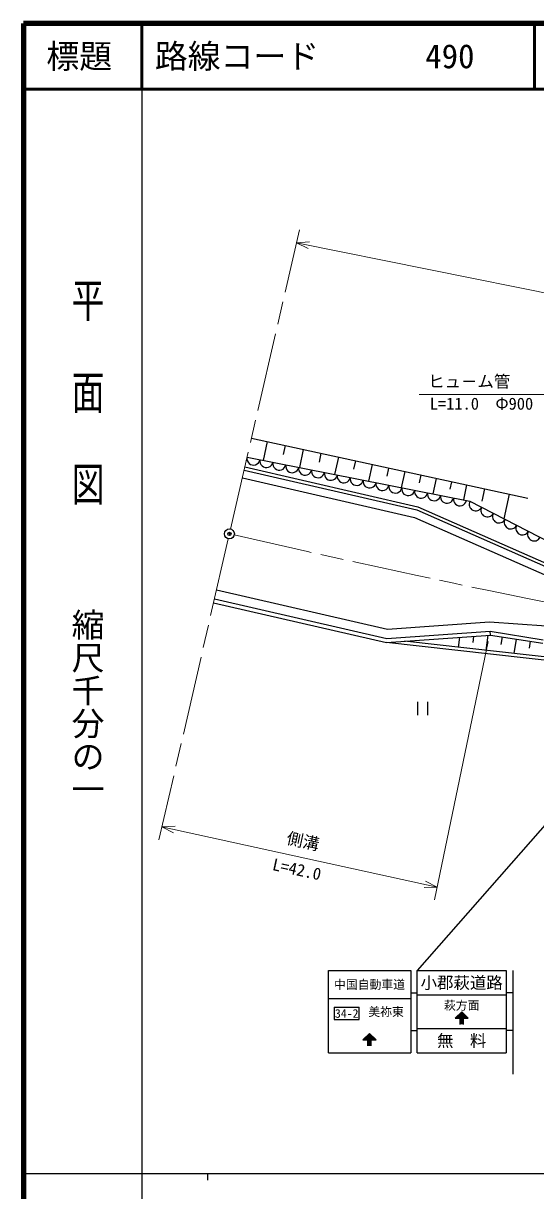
# Model space of a CAD drawing. Units: millimetres on the paper. Extents: x 40 to 680, y 20 to 380.
# Drawn here: x 40 to 117.9, y 202.4 to 380 of the extents above; entities that cross this region are included whole.
import ezdxf
from ezdxf.enums import TextEntityAlignment as Align

# ---------------------------------------------------------------- set-up
doc = ezdxf.new("R2010")
doc.units = ezdxf.units.MM
doc.header["$PDMODE"] = 32
doc.header["$PDSIZE"] = 0.5
doc.linetypes.add('CHAIN', pattern=[18.5, 12, -1.5, 3.5, -1.5])
for name, color, linetype, lineweight in [('M-BGD', 7, 'Continuous', 25), ('M-BMK', 2, 'CHAIN', 13), ('M-BMK-SRVR', 3, 'Continuous', 25), ('M-STR-HTXT', 7, 'Continuous', 13), ('M-STR-STRC', 7, 'Continuous', 25), ('M-TTL', 2, 'Continuous', 140), ('M-TTL-BAND', 7, 'Continuous', 25), ('M-TTL-LINE', 7, 'Continuous', 50)]:
    doc.layers.add(name, color=color, linetype=linetype, lineweight=lineweight)
doc.layers.add('M-OTRS', color=6, linetype='Continuous')
doc.layers.add('M-TTL-TXT', color=7, linetype='Continuous')
doc.styles.add('@ＭＳ ゴシック', font='')
doc.styles.add('ＭＳ ゴシック', font='')
doc.styles.get('@ＭＳ ゴシック').set_extended_font_data('@MS Gothic')
doc.styles.get('ＭＳ ゴシック').set_extended_font_data('MS Gothic')

msp = doc.modelspace()

# ---------------------------------------------------------------- hatches: boundary and pattern name
at = {"layer": 'M-STR-STRC'}
for points in [[(106.683, 229.628), (107.683, 228.668), (106.933, 228.668), (106.433, 228.668), (105.683, 228.668)], [(106.433, 228.668), (106.933, 228.668), (106.933, 227.708), (106.433, 227.708)], [(92.663, 226.338), (93.663, 225.378), (92.913, 225.378), (92.413, 225.378), (91.663, 225.378)], [(92.413, 225.378), (92.913, 225.378), (92.913, 224.418), (92.413, 224.418)]]:
    msp.add_hatch(color=256, dxfattribs=at).paths.add_polyline_path(points)

# ---------------------------------------------------------------- linework, layer by layer
at = {"layer": 'M-BGD'}
for p, q in [((74.699, 316.878), (116.736, 307.755)), ((77.095, 316.358), (76.478, 313.515)), ((79.837, 315.762), (79.54, 314.391)), ((82.58, 315.167), (81.984, 312.425)), ((85.273, 314.583), (84.986, 313.261)), ((74.036, 313.998), (107.926, 307.291)), ((87.917, 314.009), (87.343, 311.364)), ((90.514, 313.445), (90.237, 312.17)), ((93.065, 312.892), (92.511, 310.342)), ((73.313, 310.857), (99.502, 304.827)), ((73.582, 312.027), (99.847, 305.979)), ((73.694, 312.514), (100.005, 306.456)), ((95.569, 312.349), (95.302, 311.119)), ((98.028, 311.815), (97.495, 309.355)), ((100.444, 311.291), (100.186, 310.105)), ((102.815, 310.776), (102.301, 308.404)), ((105.144, 310.271), (104.896, 309.127)), ((107.432, 309.774), (106.935, 307.487)), ((110.173, 309.179), (109.766, 307.304)), ((107.926, 307.291), (123.413, 299.295)), ((113.923, 308.366), (113.109, 304.615)), ((99.847, 305.979), (121.135, 296.586)), ((100.005, 306.456), (121.289, 297.064)), ((99.502, 304.827), (120.953, 295.398)), ((69.386, 293.804), (95.403, 287.813)), ((68.937, 291.855), (95.248, 285.796)), ((69.072, 292.439), (95.294, 286.401)), ((95.403, 287.813), (110.91, 288.936)), ((110.91, 288.936), (119.527, 288.34)), ((95.248, 285.796), (111.054, 286.941)), ((95.294, 286.401), (111.011, 287.539)), ((125.614, 282.877), (97.966, 285.993)), ((106.211, 285.064), (106.384, 286.603)), ((108.427, 285.793), (108.536, 286.759)), ((110.426, 284.589), (110.688, 286.914)), ((111.054, 286.941), (111.011, 287.539)), ((111.011, 287.539), (119.092, 286.184)), ((111.054, 286.941), (119.009, 285.691)), ((112.831, 286.662), (112.65, 285.51)), ((114.962, 286.327), (114.615, 284.117)), ((117.094, 285.992), (116.927, 284.934)), ((125.471, 282.39), (95.248, 285.796)), ((99.982, 276.77), (99.982, 274.77)), ((101.482, 276.77), (101.482, 274.77))]:
    msp.add_line(p, q, dxfattribs=at)
for centre, start, end in [((75.017, 313.804), 168.80538, 348.80538), ((76.979, 313.416), 168.80538, 348.80538), ((78.941, 313.027), 168.80538, 348.80538), ((80.903, 312.639), 168.80538, 348.80538), ((82.865, 312.251), 168.80538, 348.80538), ((84.827, 311.863), 168.80538, 348.80538), ((86.789, 311.474), 168.80538, 348.80538), ((88.751, 311.086), 168.80538, 348.80538), ((90.712, 310.698), 168.80538, 348.80538), ((92.674, 310.309), 168.80538, 348.80538), ((94.636, 309.921), 168.80538, 348.80538), ((96.598, 309.533), 168.80538, 348.80538), ((98.56, 309.145), 168.80538, 348.80538), ((100.522, 308.756), 168.80538, 348.80538), ((102.484, 308.368), 168.80538, 348.80538), ((104.446, 307.98), 168.80538, 348.80538), ((106.408, 307.591), 168.80538, 348.80538), ((108.815, 306.832), 152.69414, 332.69414), ((110.592, 305.915), 152.69414, 332.69414), ((112.369, 304.997), 152.69414, 332.69414), ((114.146, 304.08), 152.69414, 332.69414), ((115.923, 303.162), 152.69414, 332.69414), ((117.701, 302.245), 152.69414, 332.69414)]:
    msp.add_arc(centre, 1, start, end, dxfattribs=at)
at = {"layer": 'M-BMK'}
for p, q in [((71.518, 303.061), (81.999, 348.582)), ((71.181, 301.6), (60.634, 255.796))]:
    msp.add_line(p, q, dxfattribs=at)
msp.add_arc((486.089, 2103.471), 1848.274, 257.05605, 259.88478, dxfattribs=at)
at = {"layer": 'M-BMK-SRVR'}
msp.add_circle((71.349, 302.331), 0.75, dxfattribs=at)
msp.add_point((71.349, 302.331), dxfattribs=at)
at = {"layer": 'M-OTRS'}
msp.add_point((71.349, 302.331), dxfattribs=at)
at = {"layer": 'M-STR-HTXT'}
for p, q in [((83.547, 346.756), (81.551, 346.633)), ((177.568, 327.155), (81.551, 346.633)), ((81.551, 346.633), (83.341, 345.742)), ((100.193, 323.558), (119.193, 323.558)), ((110.683, 285.949), (102.563, 246.64)), ((63.081, 257.839), (61.083, 257.745)), ((61.083, 257.745), (102.968, 248.598)), ((61.083, 257.745), (62.86, 256.827)), ((102.968, 248.598), (101.191, 249.516)), ((100.97, 248.505), (102.968, 248.598))]:
    msp.add_line(p, q, dxfattribs=at)
at = {"layer": 'M-STR-STRC'}
for p, q in [((139.889, 281.467), (99.923, 235.888)), ((86.403, 223.368), (86.403, 235.888)), ((86.403, 235.888), (98.923, 235.888)), ((98.923, 235.888), (98.923, 223.368)), ((99.923, 223.368), (99.923, 235.888)), ((99.923, 235.888), (113.443, 235.888)), ((113.443, 235.888), (113.443, 223.368)), ((114.443, 235.888), (114.443, 220.128)), ((86.403, 231.638), (98.923, 231.638)), ((98.923, 232.503), (99.923, 232.503)), ((99.923, 232.188), (113.443, 232.188)), ((114.443, 232.503), (113.443, 232.503)), ((87.275, 230.312), (87.275, 228.425)), ((87.275, 230.312), (91.105, 230.312)), ((91.105, 228.425), (91.105, 230.312)), ((105.683, 228.668), (106.683, 229.628)), ((106.683, 229.628), (107.683, 228.668)), ((87.275, 228.425), (91.105, 228.425)), ((105.683, 228.668), (107.683, 228.668)), ((106.433, 227.708), (106.433, 228.668)), ((106.933, 227.708), (106.933, 228.668)), ((91.663, 225.378), (92.663, 226.338)), ((92.663, 226.338), (93.663, 225.378)), ((98.923, 226.753), (99.923, 226.753)), ((99.923, 227.068), (113.443, 227.068)), ((114.443, 226.753), (113.443, 226.753)), ((91.663, 225.378), (93.663, 225.378)), ((92.413, 224.418), (92.413, 225.378)), ((92.913, 224.418), (92.913, 225.378)), ((86.403, 223.368), (98.923, 223.368)), ((99.923, 223.368), (113.443, 223.368))]:
    msp.add_line(p, q, dxfattribs=at)
at = {"layer": 'M-TTL'}
for p, q in [((40, 380), (40, 20)), ((680, 380), (40, 380))]:
    msp.add_line(p, q, dxfattribs=at)
at = {"layer": 'M-TTL-BAND'}
for p, q in [((58, 370), (58, 20)), ((40, 205), (579, 205)), ((68, 205), (68, 204))]:
    msp.add_line(p, q, dxfattribs=at)
at = {"layer": 'M-TTL-LINE'}
for p, q in [((58, 380), (58, 370)), ((117.75, 380), (117.75, 370)), ((40, 370), (680, 370))]:
    msp.add_line(p, q, dxfattribs=at)

# ---------------------------------------------------------------- texts
at = {"layer": 'M-STR-HTXT', "style": 'ＭＳ ゴシック'}
msp.add_text('ヒュ－ム管', height=1.833, dxfattribs=at).set_placement((101.568, 324.058), align=Align.BOTTOM_LEFT)
msp.add_text('L=11.0\u3000Φ900', height=1.833, dxfattribs=at).set_placement((109.693, 323.058), align=Align.TOP_CENTER)
msp.add_text('側溝', height=1.833, rotation=347.681, dxfattribs=at).set_placement((82.239, 254.149), align=Align.BOTTOM_CENTER)
at = {"layer": 'M-STR-HTXT', "style": '@ＭＳ ゴシック'}
msp.add_text('L=42.0', height=1.833, rotation=347.681, dxfattribs=at).set_placement((81.812, 252.195), align=Align.TOP_CENTER)
at = {"layer": 'M-STR-STRC', "style": 'ＭＳ ゴシック'}
for s, height, p in [('中国自動車道', 1.32, (92.663, 233.763)), ('小郡萩道路', 1.833, (106.683, 234.038)), ('萩方面', 1.32, (106.683, 230.588)), ('34-2', 1.32, (89.19, 229.369)), ('無\u3000料', 1.833, (106.683, 225.218))]:
    msp.add_text(s, height=height, dxfattribs=at).set_placement(p, align=Align.MIDDLE_CENTER)
msp.add_text('美祢東', height=1.32, dxfattribs=at).set_placement((92.48, 229.622), align=Align.MIDDLE_LEFT)
at = {"layer": 'M-TTL-BAND', "style": '@ＭＳ ゴシック', "width": 1.4}
msp.add_text('平  面  図', height=3.666, rotation=270, dxfattribs=at).set_placement((49.777, 306.475), align=Align.MIDDLE_RIGHT)
at = {"layer": 'M-TTL-BAND', "style": '@ＭＳ ゴシック'}
msp.add_text('縮尺千分の一', height=3.666, rotation=270, dxfattribs=at).set_placement((49.777, 261.03), align=Align.MIDDLE_RIGHT)
at = {"layer": 'M-TTL-TXT', "style": 'ＭＳ ゴシック'}
msp.add_text('標題', height=3.666, dxfattribs=at).set_placement((48.5, 375), align=Align.MIDDLE_CENTER)
for s, p in [('路線コード', (60, 375)), ('490', (101.142, 375))]:
    msp.add_text(s, height=3.666, dxfattribs=at).set_placement(p, align=Align.MIDDLE_LEFT)

doc.saveas('drawing.dxf')
